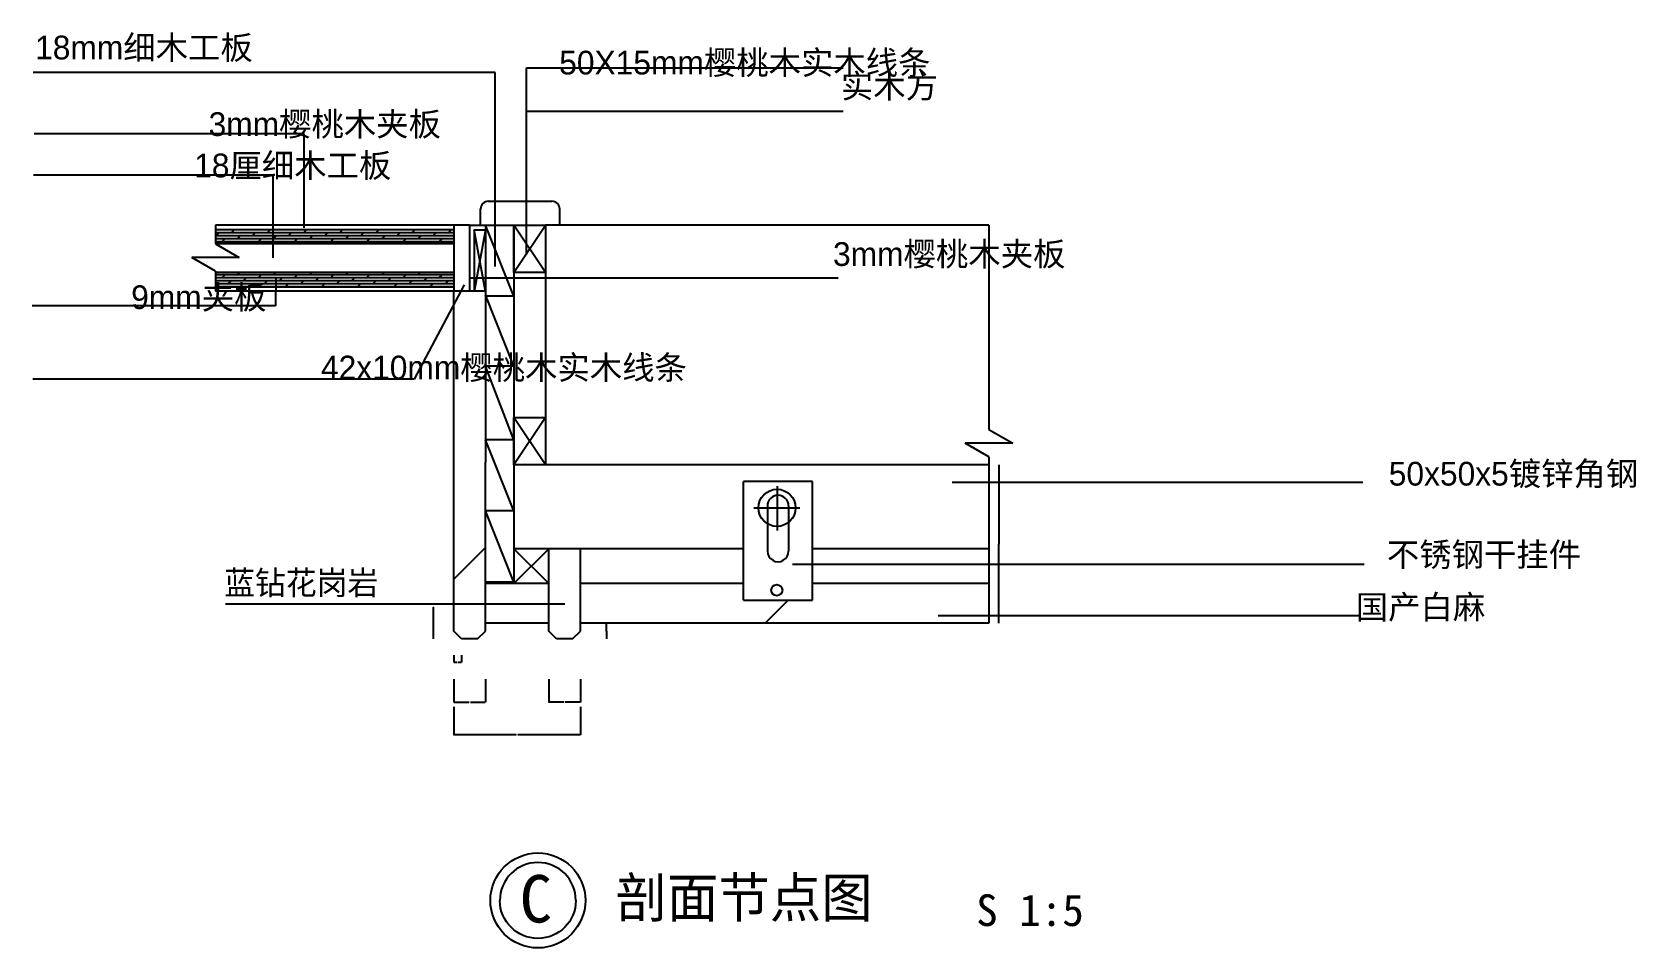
# Model space of a CAD drawing. Header units: metres. Extents: x 218111 to 220138, y 3549 to 4707.
import ezdxf

# ---------------------------------------------------------------- set-up
doc = ezdxf.new("R2010")
doc.units = ezdxf.units.M
for name, color, linetype in [('10', 8, 'Continuous'), ('17', 1, 'Continuous'), ('20', 1, 'Continuous'), ('7', 7, 'Continuous'), ('8', 7, 'Continuous'), ('墙', 2, 'Continuous'), ('灰色', 8, 'Continuous'), ('窗线', 3, 'Continuous')]:
    doc.layers.add(name, color=color, linetype=linetype)
doc.dimstyles.get("Standard").update_dxf_attribs({"dimtxt": 2.5, "dimasz": 2.5, "dimexe": 1.25, "dimexo": 0.625, "dimtad": 1, "dimcen": 2.5, "dimazin": 3, "dimtfac": 1, "dimtmove": 0, "dimatfit": 3})

# ---------------------------------------------------------------- blocks, each defined once
blk = doc.blocks.new('_CLOSEDFILLED')
at = {"color": 0, "linetype": 'BYBLOCK'}
blk.add_solid([(-1, 0.2), (0, 0), (-1, -0.2)], dxfattribs=at)
blk = doc.blocks.new('*D1')
for p, q in [((218643.57, 3854.33), (218643.57, 3818.84)), ((218803.57, 3854.33), (218803.57, 3818.84)), ((218722.57, 3818.84), (218643.32, 3818.84)), ((218803.82, 3818.84), (218724.57, 3818.84))]:
    blk.add_line(p, q)
at = {"layer": 'Defpoints'}
for p in [(218643.57, 3854.33), (218803.57, 3854.33), (218803.57, 3818.84)]:
    blk.add_point(p, dxfattribs=at)
at = {"layer": '7', "xscale": 0.25, "yscale": 0.25}
blk.add_blockref('_CLOSEDFILLED', (218643.57, 3818.84), dxfattribs=at)
at = {"layer": '7', "xscale": 0.25, "yscale": 0.25, "rotation": 180}
blk.add_blockref('_CLOSEDFILLED', (218803.57, 3818.84), dxfattribs=at)
at = {"layer": '7', "insert": (218723.57, 3818.84), "char_height": 1, "attachment_point": 5}
blk.add_mtext('80', dxfattribs=at)
blk = doc.blocks.new('*D2')
for p, q in [((218763.57, 3889.25), (218763.57, 3860.13)), ((218803.57, 3889.25), (218803.57, 3860.13)), ((218782.57, 3860.13), (218763.32, 3860.13)), ((218803.82, 3860.13), (218784.57, 3860.13))]:
    blk.add_line(p, q)
at = {"layer": 'Defpoints'}
for p in [(218763.57, 3889.25), (218803.57, 3889.25), (218803.57, 3860.13)]:
    blk.add_point(p, dxfattribs=at)
at = {"layer": '7', "xscale": 0.25, "yscale": 0.25}
blk.add_blockref('_CLOSEDFILLED', (218763.57, 3860.13), dxfattribs=at)
at = {"layer": '7', "xscale": 0.25, "yscale": 0.25, "rotation": 180}
blk.add_blockref('_CLOSEDFILLED', (218803.57, 3860.13), dxfattribs=at)
at = {"layer": '7', "insert": (218783.57, 3860.13), "char_height": 1, "attachment_point": 5}
blk.add_mtext('20', dxfattribs=at)
blk = doc.blocks.new('*D3')
for p, q in [((218643.57, 3889.25), (218643.57, 3860.13)), ((218683.57, 3889.25), (218683.57, 3860.13)), ((218643.82, 3860.13), (218662.57, 3860.13)), ((218664.57, 3860.13), (218683.32, 3860.13))]:
    blk.add_line(p, q)
at = {"layer": 'Defpoints'}
for p in [(218643.57, 3889.25), (218683.57, 3889.25), (218643.57, 3860.13)]:
    blk.add_point(p, dxfattribs=at)
at = {"layer": '7', "xscale": 0.25, "yscale": 0.25, "rotation": 180}
blk.add_blockref('_CLOSEDFILLED', (218643.57, 3860.13), dxfattribs=at)
at = {"layer": '7', "xscale": 0.25, "yscale": 0.25}
blk.add_blockref('_CLOSEDFILLED', (218683.57, 3860.13), dxfattribs=at)
at = {"layer": '7', "insert": (218663.57, 3860.13), "char_height": 1, "attachment_point": 5}
blk.add_mtext('20', dxfattribs=at)
blk = doc.blocks.new('*D4')
for p, q in [((218617.62, 3980.1), (218617.37, 3980.1)), ((218617.87, 3950.01), (218617.87, 3980.1)), ((218617.87, 3980.1), (218617.88, 3980.1)), ((218617.88, 3940.01), (218617.88, 3980.1)), ((218618.13, 3980.1), (218618.38, 3980.1))]:
    blk.add_line(p, q)
at = {"layer": 'Defpoints'}
for p in [(218617.87, 3980.1), (218617.87, 3950.01), (218617.88, 3940.01)]:
    blk.add_point(p, dxfattribs=at)
at = {"layer": '7', "xscale": 0.25, "yscale": 0.25}
blk.add_blockref('_CLOSEDFILLED', (218617.87, 3980.1), dxfattribs=at)
at = {"layer": '7', "xscale": 0.25, "yscale": 0.25, "rotation": 180}
blk.add_blockref('_CLOSEDFILLED', (218617.88, 3980.1), dxfattribs=at)
at = {"layer": '7', "insert": (218617.875, 3981.225), "char_height": 1, "attachment_point": 5}
blk.add_mtext('5', dxfattribs=at)
blk = doc.blocks.new('*D5')
for p, q in [((218643.57, 3919.61), (218643.57, 3910.84)), ((218653.57, 3919.34), (218653.57, 3910.84)), ((218643.82, 3910.84), (218648.07, 3910.84)), ((218649.07, 3910.84), (218653.32, 3910.84))]:
    blk.add_line(p, q)
at = {"layer": 'Defpoints'}
for p in [(218643.57, 3919.61), (218653.57, 3919.34), (218643.57, 3910.84)]:
    blk.add_point(p, dxfattribs=at)
at = {"layer": '7', "xscale": 0.25, "yscale": 0.25, "rotation": 180}
blk.add_blockref('_CLOSEDFILLED', (218643.57, 3910.84), dxfattribs=at)
at = {"layer": '7', "xscale": 0.25, "yscale": 0.25}
blk.add_blockref('_CLOSEDFILLED', (218653.57, 3910.84), dxfattribs=at)
at = {"layer": '7', "insert": (218648.57, 3910.84), "char_height": 1, "attachment_point": 5}
blk.add_mtext('5', dxfattribs=at)
blk = doc.blocks.new('*D6')
for p, q in [((218836.4, 3960.01), (218836.4, 3950.01)), ((218836.15, 3950.01), (218835.9, 3950.01)), ((218836.4, 3950.01), (218836.87, 3950.01)), ((218836.87, 3940.01), (218836.87, 3950.01)), ((218837.12, 3950.01), (218837.37, 3950.01))]:
    blk.add_line(p, q)
at = {"layer": 'Defpoints'}
for p in [(218836.4, 3960.01), (218836.4, 3950.01), (218836.87, 3940.01)]:
    blk.add_point(p, dxfattribs=at)
at = {"layer": '7', "xscale": 0.25, "yscale": 0.25}
blk.add_blockref('_CLOSEDFILLED', (218836.4, 3950.01), dxfattribs=at)
at = {"layer": '7', "xscale": 0.25, "yscale": 0.25, "rotation": 180}
blk.add_blockref('_CLOSEDFILLED', (218836.87, 3950.01), dxfattribs=at)
at = {"layer": '7', "insert": (218836.635, 3951.135), "char_height": 1, "attachment_point": 5}
blk.add_mtext('10', dxfattribs=at)
blk = doc.blocks.new('*D7')
for p, q in [((219332.67, 4160.01), (219332.67, 4060.01)), ((219332.42, 4060.01), (219332.17, 4060.01)), ((219332.67, 3960.01), (219332.67, 4060.01)), ((219332.67, 4060.01), (219332.67, 4060.01)), ((219332.92, 4060.01), (219333.17, 4060.01))]:
    blk.add_line(p, q)
at = {"layer": 'Defpoints'}
for p in [(219332.67, 4160.01), (219332.67, 4060.01), (219332.67, 3960.01)]:
    blk.add_point(p, dxfattribs=at)
at = {"layer": '7', "xscale": 0.25, "yscale": 0.25}
blk.add_blockref('_CLOSEDFILLED', (219332.67, 4060.01), dxfattribs=at)
at = {"layer": '7', "xscale": 0.25, "yscale": 0.25, "rotation": 180}
blk.add_blockref('_CLOSEDFILLED', (219332.67, 4060.01), dxfattribs=at)
at = {"layer": '7', "insert": (219332.67, 4061.135), "char_height": 1, "attachment_point": 5}
blk.add_mtext('100', dxfattribs=at)

msp = doc.modelspace()

# ---------------------------------------------------------------- hatches: boundary and pattern name
at = {"layer": '10'}
h = msp.add_hatch(dxfattribs=at)
h.set_pattern_fill('ANSI33', scale=100)
h.paths.add_polyline_path([(218683.57, 4379.49), (218643.57, 4379.49), (218643.57, 3950.01), (218653.57, 3940.01), (218673.57, 3940.01), (218683.57, 3950.01), (218683.57, 4163.47)])
h.paths.add_polyline_path([(218803.57, 4054.01), (218763.57, 4054.01), (218763.57, 3950.01), (218773.57, 3940.01), (218793.57, 3940.01), (218803.57, 3950.01)])
h.paths.add_polyline_path([(218763.57, 4010.01), (218683.57, 4010.01), (218683.57, 3960.01), (218763.57, 3960.01)])
h.paths.add_polyline_path([(219320.01, 4010.01), (219096.81, 4010.01), (219096.81, 3989.03), (219009.72, 3989.03), (219009.72, 4010.01), (218803.57, 4010.01), (218803.57, 3960.01), (219320.01, 3960.01)])
at = {"layer": '灰色'}
h = msp.add_hatch(dxfattribs=at)
h.set_pattern_fill('DOLMIT', scale=0.6)
h.paths.add_polyline_path([(218343.35, 4403.25), (218643.57, 4403.25), (218643.57, 4385.25), (218343.35, 4385.25)])
h.paths.add_polyline_path([(218343.35, 4457.25), (218643.57, 4457.25), (218643.57, 4439.25), (218607.57, 4439.25), (218343.35, 4439.25)])

# ---------------------------------------------------------------- linework, layer by layer
at = {"layer": '10'}
for p, q in [((218719.57, 4373.25), (218683.57, 4463.25)), ((218719.57, 4285.01), (218683.57, 4375.01)), ((218719.57, 4373.25), (218683.57, 4373.25)), ((218719.57, 4285.01), (218683.57, 4285.01)), ((218719.57, 4191.77), (218683.57, 4285.01)), ((218719.57, 4191.77), (218683.57, 4191.77)), ((218719.57, 4101.77), (218683.57, 4191.77)), ((218719.57, 4101.77), (218683.57, 4101.77)), ((218719.57, 4011.77), (218683.57, 4101.77)), ((218719.57, 4011.77), (218683.57, 4011.77))]:
    msp.add_line(p, q, dxfattribs=at)
at = {"layer": '17'}
for p, q in [((218643.57, 4463.25), (218643.57, 4379.25)), ((218663.57, 4463.25), (218663.57, 4379.25)), ((218643.57, 4457.25), (218342.55, 4457.25)), ((218683.57, 4379.25), (218669.57, 4457.25)), ((218683.57, 4457.25), (218669.57, 4379.25)), ((218669.57, 4457.25), (218669.57, 4379.25)), ((218669.57, 4457.25), (218683.57, 4457.25)), ((218643.57, 4439.25), (218342.55, 4439.25)), ((218643.57, 4403.25), (218342.55, 4403.25)), ((218643.57, 4385.25), (218342.55, 4385.25))]:
    msp.add_line(p, q, dxfattribs=at)
at = {"layer": '20'}
for p, q in [((218342.55, 4463.25), (218342.55, 4439.37)), ((219320.01, 4463.25), (219320.01, 4204.73)), ((218342.55, 4439.37), (218372.55, 4422.05)), ((218372.55, 4422.05), (218312.55, 4422.05)), ((218342.55, 4404.73), (218312.55, 4422.05)), ((218342.55, 4404.73), (218342.55, 4379.49)), ((219320.01, 4204.73), (219350.01, 4187.41)), ((219350.01, 4187.41), (219290.01, 4187.41)), ((219320.01, 4170.09), (219290.01, 4187.41)), ((219320.01, 4170.09), (219320.01, 3960.01))]:
    msp.add_line(p, q, dxfattribs=at)
for points in [[(218797.89, 3609.47, 1), (218701.89, 3609.47, 1)], [(218797.89, 3609.47, -1), (218701.89, 3609.47, -1)]]:
    msp.add_lwpolyline(points, format="xyb", dxfattribs=at)
msp.add_circle((218749.89, 3609.47), 60, dxfattribs=at)
msp.add_circle((218749.89, 3609.47), 60, dxfattribs=at)
at = {"layer": '墙'}
for p, q in [((218677.57, 4463.49), (218677.57, 4483.25)), ((218687.57, 4493.25), (218767.57, 4493.25)), ((218777.57, 4463.49), (218777.57, 4483.25)), ((218663.57, 4463.25), (218342.55, 4463.25)), ((218663.57, 4463.25), (218683.57, 4463.25)), ((218677.57, 4463.25), (218719.57, 4463.25)), ((218759.57, 4463.25), (218759.57, 4160.01)), ((219320.01, 4463.25), (218759.57, 4463.25)), ((218683.57, 4379.49), (218342.55, 4379.49)), ((218643.57, 3950.01), (218643.57, 4379.49)), ((218683.57, 3950.01), (218683.57, 4163.47)), ((219320.01, 4160.01), (218759.57, 4160.01)), ((218763.57, 3950.01), (218763.57, 4054.01)), ((218803.57, 4054.01), (218763.57, 4054.01)), ((218803.57, 3950.01), (218803.57, 4054.01)), ((218763.57, 4010.01), (218683.57, 4010.01)), ((219009.72, 4010.01), (218803.57, 4010.01)), ((219320.01, 4010.01), (219096.81, 4010.01)), ((218763.57, 3960.01), (218683.57, 3960.01)), ((219320.01, 3960.01), (218803.57, 3960.01)), ((218653.57, 3940.01), (218643.57, 3950.01)), ((218673.57, 3940.01), (218653.57, 3940.01)), ((218663.57, 3940.01), (218663.57, 3940.01)), ((218673.57, 3940.01), (218683.57, 3950.01)), ((218773.57, 3940.01), (218763.57, 3950.01)), ((218793.57, 3940.01), (218773.57, 3940.01)), ((218793.57, 3940.01), (218803.57, 3950.01))]:
    msp.add_line(p, q, dxfattribs=at)
for centre, start, end in [((218687.57, 4483.25), 90, 180), ((218767.57, 4483.25), 0, 90)]:
    msp.add_arc(centre, 10, start, end, dxfattribs=at)
at = {"layer": '窗线'}
for p, q in [((218683.57, 4463.25), (218683.57, 4163.47)), ((218719.57, 4403.25), (218759.57, 4463.25)), ((218759.57, 4403.25), (218719.57, 4463.25)), ((218719.57, 4463.25), (218719.57, 4010.01)), ((218759.57, 4160.01), (218719.57, 4220.01)), ((218759.57, 4220.01), (218719.57, 4160.01)), ((219009.72, 3989.03), (219009.72, 4139.19)), ((219096.81, 4139.19), (219009.72, 4139.19)), ((219096.81, 3989.03), (219096.81, 4139.19)), ((219052.21, 4133.27), (219052.21, 4077.16)), ((219022.65, 4105.77), (219080.8, 4105.77)), ((219040.05, 4108.29), (219040.05, 4050.95)), ((219066.74, 4108.29), (219066.74, 4050.95)), ((219009.72, 4054.01), (218719.57, 4054.01)), ((218763.57, 4054.01), (218719.57, 4010.01)), ((218719.57, 4054.01), (218763.57, 4010.01)), ((219320.01, 4054.01), (219096.81, 4054.01)), ((219009.72, 3989.03), (219096.81, 3989.03))]:
    msp.add_line(p, q, dxfattribs=at)
for points in [[(218759.57, 4403.25), (218719.57, 4403.25), (218719.57, 4463.25), (218759.57, 4463.25)], [(218759.57, 4160.01), (218719.57, 4160.01), (218719.57, 4220.01), (218759.57, 4220.01)]]:
    msp.add_lwpolyline(points, close=True, dxfattribs=at)
for centre, radius in [((219052.21, 4105.77), 23.47), ((219051.86, 4001.66), 7.02)]:
    msp.add_circle(centre, radius, dxfattribs=at)
for centre, start, end in [((219053.4, 4108.29), 0, 180), ((219053.4, 4050.95), 180, 0.02)]:
    msp.add_arc(centre, 13.34, start, end, dxfattribs=at)

# ---------------------------------------------------------------- texts
for s, height, p in [('C', 60, (218726.86, 3581.61)), ('S 1:5', 40, (219303.9, 3577.17))]:
    msp.add_text(s, height=height).set_placement(p)
at = {"layer": '7'}
msp.add_text('蓝钻花岗岩', height=30, dxfattribs=at).set_placement((218353.35, 3996.03))
at = {"layer": '7', "char_height": 30, "attachment_point": 1}
for s, insert in [('\\f幼圆|b0|i0|c134|p49;50X15mm樱桃木实木线条', (218776.87, 4683.51)), ('\\f幼圆|b0|i0|c134|p49;3mm樱桃木夹板', (218333.71, 4605.76)), ('\\f幼圆|b0|i0|c134|p49;18厘细木工板', (218315.48, 4553.51)), ('\\f幼圆|b0|i0|c134|p49;9mm夹板', (218235.83, 4386.98)), ('\\f幼圆|b0|i0|c134|p49;42x10mm樱桃木实木线条', (218475.74, 4298.09)), ('\\f幼圆|b0|i0|c134|p49;50x50x5镀锌角钢 ', (219825.32, 4163.9)), ('\\f幼圆|b0|i0|c134|p49;不锈钢干挂件 ', (219822.94, 4061.75)), ('\\f幼圆|b0|i0|c134|p49;国产白麻', (219783.63, 3995.32))]:
    msp.add_mtext(s, dxfattribs=dict(at, insert=insert))
at = {"layer": '8'}
msp.add_text('剖面节点图', height=50, dxfattribs=at).set_placement((218847.99, 3587.95))
at = {"layer": '8', "char_height": 30, "attachment_point": 1}
for s, insert in [('\\f幼圆|b0|i0|c134|p49;18mm细木工板', (218114.44, 4702.59)), ('\\f幼圆|b0|i0|c134|p49;实木方', (219132.88, 4653.76)), ('\\f幼圆|b0|i0|c134|p49;3mm樱桃木夹板', (219122.92, 4441.53))]:
    msp.add_mtext(s, dxfattribs=dict(at, insert=insert))

# ---------------------------------------------------------------- dimensions: what is measured, and where the dimension line sits
at = {"layer": '7'}
for base, p1, p2, text, picture, middle in [((219332.67, 4060.01), (219332.67, 4160.01), (219332.67, 3960.01), '100', '*D7', (219332.67, 4061.135)), ((218617.87, 3980.1), (218617.87, 3950.01), (218617.88, 3940.01), '5', '*D4', (218617.875, 3981.225)), ((218836.4, 3950.01), (218836.4, 3960.01), (218836.87, 3940.01), '10', '*D6', (218836.635, 3951.135)), ((218643.57, 3910.84), (218643.57, 3919.61), (218653.57, 3919.34), '5', '*D5', (218648.57, 3910.84)), ((218643.57, 3860.13), (218643.57, 3889.25), (218683.57, 3889.25), '20', '*D3', (218663.57, 3860.13)), ((218803.57, 3860.13), (218803.57, 3889.25), (218763.57, 3889.25), '20', '*D2', (218783.57, 3860.13)), ((218803.57, 3818.84), (218803.57, 3854.33), (218643.57, 3854.33), '80', '*D1', (218723.57, 3818.84))]:
    dim = msp.add_linear_dim(base=base, p1=p1, p2=p2, text=text, dimstyle='Standard', dxfattribs=at)
    dim.commit()
    dim.dimension.update_dxf_attribs({"geometry": picture, "text_midpoint": middle})

# ---------------------------------------------------------------- leaders
for points in [[(218696.08, 4410.68), (218696.08, 4656.17), (218111.93, 4656.17)], [(218735.52, 4480.03), (218735.52, 4661.8), (219135.64, 4661.8)], [(218735.52, 4425.57), (218735.52, 4607.34), (219135.64, 4607.34)], [(218454.51, 4459.77), (218454.51, 4578.43), (218113.3, 4578.43)], [(218415.43, 4421.85), (218415.43, 4526.28), (218112.36, 4526.28)], [(218418.57, 4397.66), (218418.08, 4361.14), (218110.62, 4361.14)], [(218656.89, 4387.67), (218593.44, 4268.2), (218111.49, 4268.2)], [(218663.57, 4396.35), (219129.6, 4396.35)], [(219273.34, 4138.36), (219792.41, 4138.36)], [(219071.62, 4034.64), (219794.15, 4034.64)], [(218783.88, 3983.83), (218354.99, 3983.83)], [(218723.14, 3983.83), (218373.48, 3983.83)], [(218665.92, 3983.83), (218378.76, 3983.83)], [(219255.96, 3969.68), (219789.74, 3969.68)]]:
    msp.add_leader(points, dimstyle='Standard', dxfattribs=at)

doc.saveas('drawing.dxf')
